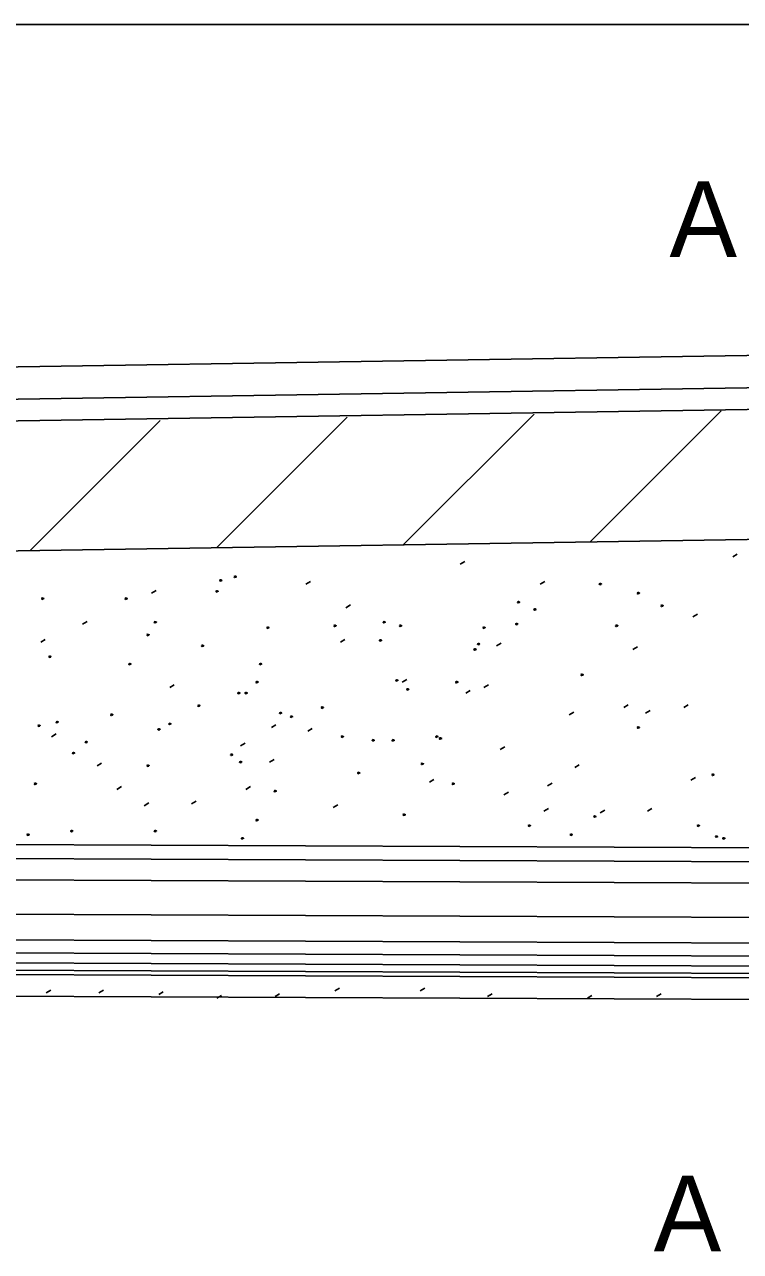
# Model space of a CAD drawing. Extents: x 54948 to 55691, y 43426 to 43911.
# Drawn here: x 55269.2 to 55302.3, y 43788.3 to 43844.9 of the extents above; entities that cross this region are included whole.
import ezdxf

# ---------------------------------------------------------------- set-up
doc = ezdxf.new("R2010")
doc.units = 0
for name, color, linetype in [('Design_EX_Roadway Dimensions', 7, 'Continuous'), ('Design_PR_EOP', 7, 'Continuous'), ('Drainage_PR_Pipe Culvert', 7, 'Continuous'), ('Removal_Items', 7, 'Continuous'), ('Topo_EOP', 7, 'Continuous')]:
    doc.layers.add(name, color=color, linetype=linetype)

msp = doc.modelspace()

# ---------------------------------------------------------------- linework, layer by layer
at = {"layer": 'Design_EX_Roadway Dimensions'}
msp.add_line((55236.154, 43844.938), (55344.114, 43844.938), dxfattribs=at)
at = {"layer": 'Design_PR_EOP'}
for p, q in [((55188.045, 43827.881), (55344.045, 43830.318)), ((55186.521, 43826.357), (55344.068, 43828.817)), ((55236.045, 43826.141), (55344.081, 43827.822))]:
    msp.add_line(p, q, dxfattribs=at)
at = {"layer": 'Drainage_PR_Pipe Culvert'}
for p, q in [((55577.606, 43805.763), (55109.548, 43807.768)), ((55576.222, 43805.121), (55111.903, 43807.11)), ((55575.44, 43804.14), (55112.828, 43806.119)), ((55575.109, 43802.56), (55113.223, 43804.538)), ((55575.471, 43801.37), (55112.828, 43803.351)), ((55575.087, 43800.778), (55112.366, 43802.759)), ((55576.389, 43800.307), (55111.707, 43802.296)), ((55578.091, 43799.765), (55110.033, 43801.77)), ((55577.051, 43799.971), (55111.113, 43801.967))]:
    msp.add_line(p, q, dxfattribs=at)
at = {"layer": 'Removal_Items'}
for p, q in [((55301.906, 43820.37), (55302.117, 43820.496)), ((55289.331, 43820.034), (55289.541, 43820.16)), ((55282.207, 43819.111), (55282.416, 43819.237)), ((55293.02, 43819.111), (55293.229, 43819.237)), ((55275.08, 43818.693), (55275.289, 43818.819)), ((55284.05, 43818.022), (55284.259, 43818.148)), ((55300.062, 43817.603), (55300.273, 43817.729)), ((55271.895, 43817.267), (55272.105, 43817.393)), ((55269.966, 43816.43), (55270.176, 43816.556)), ((55283.799, 43816.43), (55284.01, 43816.556)), ((55291.009, 43816.263), (55291.218, 43816.389)), ((55297.297, 43816.094), (55297.506, 43816.22)), ((55286.648, 43814.585), (55286.859, 43814.711)), ((55275.919, 43814.333), (55276.128, 43814.459)), ((55289.583, 43814.082), (55289.793, 43814.207)), ((55290.421, 43814.333), (55290.632, 43814.459)), ((55296.878, 43813.411), (55297.087, 43813.537)), ((55299.643, 43813.411), (55299.854, 43813.537)), ((55294.361, 43813.077), (55294.571, 43813.203)), ((55297.883, 43813.16), (55298.092, 43813.286)), ((55280.613, 43812.489), (55280.823, 43812.615)), ((55282.289, 43812.322), (55282.5, 43812.448)), ((55270.47, 43812.07), (55270.68, 43812.196)), ((55279.188, 43811.652), (55279.398, 43811.778)), ((55291.177, 43811.483), (55291.387, 43811.609)), ((55272.566, 43810.729), (55272.776, 43810.855)), ((55280.53, 43810.896), (55280.739, 43811.022)), ((55294.613, 43810.645), (55294.823, 43810.771)), ((55287.906, 43809.974), (55288.117, 43810.1)), ((55299.979, 43810.058), (55300.188, 43810.184)), ((55273.487, 43809.639), (55273.697, 43809.765)), ((55279.44, 43809.639), (55279.65, 43809.765)), ((55291.344, 43809.387), (55291.555, 43809.513)), ((55293.357, 43809.806), (55293.566, 43809.932)), ((55274.744, 43808.885), (55274.955, 43809.011)), ((55276.925, 43808.968), (55277.135, 43809.094)), ((55283.464, 43808.801), (55283.673, 43808.927)), ((55293.188, 43808.633), (55293.398, 43808.759)), ((55295.788, 43808.549), (55295.998, 43808.675)), ((55297.968, 43808.633), (55298.177, 43808.759)), ((55104.045, 43800.773), (55584.044, 43798.77)), ((55283.547, 43800.334), (55283.757, 43800.459)), ((55287.487, 43800.334), (55287.697, 43800.459)), ((55270.218, 43800.25), (55270.428, 43800.376)), ((55272.648, 43800.25), (55272.859, 43800.376)), ((55275.415, 43800.167), (55275.624, 43800.293)), ((55278.097, 43799.998), (55278.308, 43800.124)), ((55280.78, 43800.082), (55280.991, 43800.208)), ((55290.588, 43800.082), (55290.799, 43800.208)), ((55295.199, 43799.998), (55295.41, 43800.124)), ((55298.385, 43800.082), (55298.596, 43800.208))]:
    msp.add_line(p, q, dxfattribs=at)
for points in [[(55295.325, 43821.066), (55301.372, 43827.102)], [(55269.476, 43820.669), (55275.476, 43826.669)], [(55278.092, 43820.801), (55284.117, 43826.814)], [(55286.709, 43820.933), (55292.744, 43826.957)], [(55278.22, 43819.294), (55278.264, 43819.311), (55278.284, 43819.307), (55278.309, 43819.291), (55278.328, 43819.286), (55278.295, 43819.267), (55278.246, 43819.247), (55278.22, 43819.272), (55278.234, 43819.285)], [(55278.891, 43819.463), (55278.935, 43819.48), (55278.955, 43819.475), (55278.98, 43819.459), (55278.999, 43819.455), (55278.966, 43819.436), (55278.917, 43819.415), (55278.891, 43819.441), (55278.905, 43819.453)], [(55295.741, 43819.126), (55295.785, 43819.143), (55295.805, 43819.14), (55295.829, 43819.124), (55295.85, 43819.118), (55295.815, 43819.099), (55295.768, 43819.08), (55295.741, 43819.104), (55295.755, 43819.118)], [(55278.051, 43818.792), (55278.095, 43818.807), (55278.117, 43818.804), (55278.141, 43818.789), (55278.161, 43818.784), (55278.127, 43818.763), (55278.079, 43818.744), (55278.051, 43818.77), (55278.065, 43818.782)], [(55297.502, 43818.707), (55297.546, 43818.724), (55297.566, 43818.719), (55297.591, 43818.704), (55297.61, 43818.699), (55297.577, 43818.68), (55297.528, 43818.659), (55297.502, 43818.685), (55297.516, 43818.699)], [(55270.004, 43818.456), (55270.048, 43818.474), (55270.068, 43818.469), (55270.092, 43818.453), (55270.113, 43818.448), (55270.08, 43818.43), (55270.031, 43818.409), (55270.004, 43818.434), (55270.018, 43818.447)], [(55273.861, 43818.456), (55273.905, 43818.474), (55273.925, 43818.469), (55273.949, 43818.453), (55273.969, 43818.448), (55273.936, 43818.43), (55273.887, 43818.409), (55273.861, 43818.434), (55273.875, 43818.447)], [(55291.969, 43818.288), (55292.013, 43818.305), (55292.034, 43818.302), (55292.057, 43818.285), (55292.078, 43818.28), (55292.043, 43818.261), (55291.996, 43818.241), (55291.969, 43818.266), (55291.983, 43818.28)], [(55298.591, 43818.119), (55298.635, 43818.137), (55298.657, 43818.133), (55298.681, 43818.118), (55298.702, 43818.111), (55298.667, 43818.093), (55298.618, 43818.074), (55298.591, 43818.099), (55298.605, 43818.111)], [(55292.722, 43817.952), (55292.766, 43817.97), (55292.788, 43817.965), (55292.812, 43817.949), (55292.832, 43817.944), (55292.798, 43817.926), (55292.749, 43817.905), (55292.722, 43817.93), (55292.736, 43817.943)], [(55275.202, 43817.365), (55275.245, 43817.382), (55275.267, 43817.378), (55275.291, 43817.362), (55275.311, 43817.357), (55275.276, 43817.338), (55275.229, 43817.318), (55275.202, 43817.343), (55275.215, 43817.356)], [(55280.399, 43817.115), (55280.443, 43817.132), (55280.465, 43817.127), (55280.489, 43817.111), (55280.509, 43817.107), (55280.475, 43817.088), (55280.428, 43817.067), (55280.399, 43817.093), (55280.413, 43817.105)], [(55283.502, 43817.198), (55283.546, 43817.215), (55283.566, 43817.211), (55283.591, 43817.195), (55283.61, 43817.19), (55283.577, 43817.171), (55283.528, 43817.151), (55283.502, 43817.176), (55283.516, 43817.189)], [(55285.765, 43817.365), (55285.809, 43817.382), (55285.829, 43817.378), (55285.854, 43817.362), (55285.873, 43817.357), (55285.84, 43817.338), (55285.791, 43817.318), (55285.765, 43817.343), (55285.779, 43817.356)], [(55286.519, 43817.198), (55286.563, 43817.215), (55286.585, 43817.211), (55286.609, 43817.195), (55286.629, 43817.19), (55286.594, 43817.171), (55286.547, 43817.151), (55286.519, 43817.176), (55286.533, 43817.189)], [(55290.376, 43817.115), (55290.42, 43817.132), (55290.44, 43817.127), (55290.465, 43817.111), (55290.484, 43817.107), (55290.451, 43817.088), (55290.402, 43817.067), (55290.376, 43817.093), (55290.39, 43817.105)], [(55291.884, 43817.281), (55291.928, 43817.299), (55291.949, 43817.296), (55291.974, 43817.28), (55291.993, 43817.274), (55291.96, 43817.255), (55291.911, 43817.236), (55291.884, 43817.259), (55291.898, 43817.274)], [(55296.495, 43817.198), (55296.539, 43817.215), (55296.561, 43817.211), (55296.585, 43817.195), (55296.605, 43817.19), (55296.571, 43817.171), (55296.522, 43817.151), (55296.495, 43817.176), (55296.509, 43817.189)], [(55274.867, 43816.779), (55274.911, 43816.796), (55274.931, 43816.792), (55274.955, 43816.776), (55274.976, 43816.771), (55274.941, 43816.752), (55274.894, 43816.732), (55274.867, 43816.757), (55274.881, 43816.77)], [(55277.382, 43816.277), (55277.426, 43816.293), (55277.446, 43816.289), (55277.47, 43816.274), (55277.491, 43816.267), (55277.457, 43816.25), (55277.409, 43816.23), (55277.382, 43816.255), (55277.396, 43816.267)], [(55285.596, 43816.527), (55285.64, 43816.544), (55285.662, 43816.54), (55285.686, 43816.524), (55285.706, 43816.519), (55285.672, 43816.5), (55285.623, 43816.48), (55285.596, 43816.505), (55285.61, 43816.518)], [(55290.124, 43816.359), (55290.168, 43816.376), (55290.188, 43816.373), (55290.213, 43816.356), (55290.232, 43816.351), (55290.199, 43816.332), (55290.15, 43816.311), (55290.124, 43816.337), (55290.138, 43816.351)], [(55270.339, 43815.773), (55270.383, 43815.79), (55270.404, 43815.785), (55270.428, 43815.77), (55270.448, 43815.765), (55270.413, 43815.746), (55270.366, 43815.726), (55270.339, 43815.751), (55270.354, 43815.763)], [(55289.957, 43816.108), (55290.001, 43816.126), (55290.021, 43816.121), (55290.045, 43816.105), (55290.065, 43816.1), (55290.032, 43816.082), (55289.983, 43816.061), (55289.957, 43816.086), (55289.971, 43816.099)], [(55274.028, 43815.437), (55274.072, 43815.455), (55274.092, 43815.452), (55274.117, 43815.436), (55274.136, 43815.43), (55274.103, 43815.411), (55274.054, 43815.392), (55274.028, 43815.415), (55274.042, 43815.43)], [(55280.064, 43815.437), (55280.108, 43815.455), (55280.128, 43815.452), (55280.154, 43815.436), (55280.172, 43815.43), (55280.139, 43815.411), (55280.091, 43815.392), (55280.064, 43815.415), (55280.078, 43815.43)], [(55279.897, 43814.6), (55279.941, 43814.615), (55279.961, 43814.612), (55279.985, 43814.596), (55280.005, 43814.592), (55279.971, 43814.573), (55279.924, 43814.552), (55279.897, 43814.578), (55279.911, 43814.59)], [(55286.352, 43814.683), (55286.396, 43814.7), (55286.416, 43814.696), (55286.44, 43814.68), (55286.461, 43814.675), (55286.428, 43814.656), (55286.379, 43814.636), (55286.352, 43814.661), (55286.366, 43814.674)], [(55289.117, 43814.6), (55289.161, 43814.615), (55289.183, 43814.612), (55289.207, 43814.596), (55289.228, 43814.592), (55289.193, 43814.573), (55289.144, 43814.552), (55289.117, 43814.578), (55289.131, 43814.59)], [(55294.903, 43814.933), (55294.947, 43814.951), (55294.968, 43814.948), (55294.991, 43814.932), (55295.012, 43814.926), (55294.977, 43814.907), (55294.93, 43814.888), (55294.903, 43814.911), (55294.917, 43814.926)], [(55279.057, 43814.096), (55279.102, 43814.113), (55279.122, 43814.11), (55279.147, 43814.093), (55279.166, 43814.088), (55279.133, 43814.069), (55279.084, 43814.05), (55279.057, 43814.074), (55279.072, 43814.088)], [(55279.393, 43814.096), (55279.437, 43814.113), (55279.459, 43814.11), (55279.483, 43814.093), (55279.503, 43814.088), (55279.468, 43814.069), (55279.421, 43814.05), (55279.393, 43814.074), (55279.407, 43814.088)], [(55286.854, 43814.264), (55286.898, 43814.282), (55286.919, 43814.277), (55286.944, 43814.261), (55286.963, 43814.256), (55286.93, 43814.237), (55286.881, 43814.217), (55286.854, 43814.242), (55286.868, 43814.255)], [(55277.213, 43813.51), (55277.257, 43813.526), (55277.279, 43813.522), (55277.303, 43813.507), (55277.322, 43813.502), (55277.289, 43813.482), (55277.24, 43813.463), (55277.213, 43813.488), (55277.228, 43813.5)], [(55273.19, 43813.089), (55273.234, 43813.107), (55273.254, 43813.104), (55273.28, 43813.088), (55273.298, 43813.082), (55273.265, 43813.063), (55273.217, 43813.044), (55273.19, 43813.067), (55273.204, 43813.082)], [(55280.985, 43813.174), (55281.029, 43813.192), (55281.051, 43813.187), (55281.075, 43813.171), (55281.095, 43813.167), (55281.061, 43813.148), (55281.013, 43813.127), (55280.985, 43813.152), (55280.999, 43813.165)], [(55281.489, 43813.006), (55281.533, 43813.023), (55281.554, 43813.019), (55281.577, 43813.003), (55281.598, 43812.998), (55281.563, 43812.979), (55281.516, 43812.959), (55281.489, 43812.984), (55281.503, 43812.998)], [(55282.914, 43813.425), (55282.958, 43813.442), (55282.98, 43813.437), (55283.004, 43813.422), (55283.023, 43813.417), (55282.99, 43813.398), (55282.941, 43813.378), (55282.914, 43813.403), (55282.928, 43813.415)], [(55269.837, 43812.587), (55269.881, 43812.604), (55269.902, 43812.6), (55269.925, 43812.584), (55269.946, 43812.579), (55269.911, 43812.56), (55269.864, 43812.54), (55269.837, 43812.565), (55269.851, 43812.578)], [(55270.675, 43812.756), (55270.719, 43812.773), (55270.739, 43812.768), (55270.763, 43812.752), (55270.783, 43812.748), (55270.749, 43812.729), (55270.702, 43812.708), (55270.675, 43812.733), (55270.689, 43812.746)], [(55275.369, 43812.419), (55275.413, 43812.436), (55275.435, 43812.433), (55275.459, 43812.415), (55275.48, 43812.411), (55275.445, 43812.392), (55275.396, 43812.373), (55275.369, 43812.398), (55275.383, 43812.411)], [(55275.873, 43812.67), (55275.917, 43812.688), (55275.938, 43812.685), (55275.961, 43812.667), (55275.982, 43812.663), (55275.947, 43812.644), (55275.9, 43812.625), (55275.873, 43812.65), (55275.887, 43812.663)], [(55297.502, 43812.504), (55297.546, 43812.519), (55297.566, 43812.516), (55297.591, 43812.5), (55297.61, 43812.496), (55297.577, 43812.477), (55297.528, 43812.456), (55297.502, 43812.482), (55297.516, 43812.494)], [(55272.015, 43811.833), (55272.059, 43811.85), (55272.081, 43811.845), (55272.105, 43811.83), (55272.125, 43811.825), (55272.091, 43811.806), (55272.043, 43811.785), (55272.015, 43811.811), (55272.029, 43811.823)], [(55283.837, 43812.085), (55283.881, 43812.102), (55283.902, 43812.097), (55283.925, 43812.082), (55283.946, 43812.077), (55283.911, 43812.058), (55283.864, 43812.037), (55283.837, 43812.063), (55283.851, 43812.075)], [(55285.262, 43811.916), (55285.306, 43811.933), (55285.327, 43811.929), (55285.35, 43811.913), (55285.371, 43811.908), (55285.336, 43811.889), (55285.289, 43811.869), (55285.262, 43811.894), (55285.276, 43811.907)], [(55286.183, 43811.916), (55286.228, 43811.933), (55286.248, 43811.929), (55286.273, 43811.913), (55286.292, 43811.908), (55286.259, 43811.889), (55286.21, 43811.869), (55286.183, 43811.894), (55286.198, 43811.907)], [(55288.196, 43812.085), (55288.24, 43812.102), (55288.261, 43812.097), (55288.284, 43812.082), (55288.305, 43812.077), (55288.27, 43812.058), (55288.223, 43812.037), (55288.196, 43812.063), (55288.21, 43812.075)], [(55288.363, 43812), (55288.407, 43812.017), (55288.429, 43812.014), (55288.453, 43811.998), (55288.473, 43811.992), (55288.439, 43811.973), (55288.391, 43811.954), (55288.363, 43811.978), (55288.377, 43811.992)], [(55271.429, 43811.329), (55271.473, 43811.346), (55271.494, 43811.341), (55271.517, 43811.326), (55271.538, 43811.321), (55271.503, 43811.302), (55271.456, 43811.282), (55271.429, 43811.307), (55271.443, 43811.319)], [(55278.722, 43811.245), (55278.766, 43811.263), (55278.788, 43811.259), (55278.812, 43811.244), (55278.832, 43811.237), (55278.798, 43811.219), (55278.749, 43811.2), (55278.722, 43811.225), (55278.736, 43811.237)], [(55274.867, 43810.743), (55274.911, 43810.76), (55274.931, 43810.756), (55274.955, 43810.74), (55274.976, 43810.735), (55274.941, 43810.716), (55274.894, 43810.696), (55274.867, 43810.721), (55274.881, 43810.733)], [(55279.141, 43810.91), (55279.185, 43810.927), (55279.207, 43810.924), (55279.231, 43810.907), (55279.251, 43810.902), (55279.217, 43810.883), (55279.169, 43810.863), (55279.141, 43810.888), (55279.155, 43810.902)], [(55287.525, 43810.826), (55287.569, 43810.844), (55287.591, 43810.839), (55287.615, 43810.823), (55287.635, 43810.819), (55287.601, 43810.8), (55287.553, 43810.779), (55287.525, 43810.804), (55287.539, 43810.817)], [(55284.591, 43810.407), (55284.635, 43810.425), (55284.656, 43810.42), (55284.679, 43810.404), (55284.7, 43810.4), (55284.665, 43810.381), (55284.618, 43810.36), (55284.591, 43810.385), (55284.605, 43810.398)], [(55300.939, 43810.324), (55300.983, 43810.34), (55301.004, 43810.337), (55301.027, 43810.319), (55301.048, 43810.315), (55301.013, 43810.296), (55300.966, 43810.277), (55300.939, 43810.302), (55300.953, 43810.315)], [(55269.668, 43809.905), (55269.713, 43809.922), (55269.733, 43809.918), (55269.758, 43809.902), (55269.777, 43809.897), (55269.744, 43809.878), (55269.695, 43809.858), (55269.668, 43809.883), (55269.683, 43809.896)], [(55280.735, 43809.57), (55280.779, 43809.585), (55280.799, 43809.582), (55280.823, 43809.567), (55280.843, 43809.562), (55280.81, 43809.541), (55280.761, 43809.522), (55280.735, 43809.548), (55280.749, 43809.56)], [(55288.95, 43809.904), (55288.994, 43809.921), (55289.015, 43809.918), (55289.04, 43809.902), (55289.059, 43809.896), (55289.026, 43809.877), (55288.977, 43809.858), (55288.95, 43809.882), (55288.965, 43809.896)], [(55286.687, 43808.48), (55286.731, 43808.496), (55286.752, 43808.493), (55286.776, 43808.477), (55286.796, 43808.47), (55286.761, 43808.452), (55286.714, 43808.433), (55286.687, 43808.458), (55286.702, 43808.47)], [(55295.489, 43808.395), (55295.533, 43808.412), (55295.555, 43808.408), (55295.579, 43808.392), (55295.599, 43808.387), (55295.564, 43808.368), (55295.517, 43808.348), (55295.489, 43808.373), (55295.503, 43808.385)], [(55279.897, 43808.228), (55279.941, 43808.245), (55279.961, 43808.241), (55279.985, 43808.225), (55280.005, 43808.22), (55279.971, 43808.201), (55279.924, 43808.181), (55279.897, 43808.206), (55279.911, 43808.219)], [(55292.472, 43807.976), (55292.516, 43807.993), (55292.536, 43807.989), (55292.561, 43807.973), (55292.58, 43807.968), (55292.547, 43807.949), (55292.498, 43807.929), (55292.472, 43807.954), (55292.486, 43807.967)], [(55300.267, 43807.976), (55300.311, 43807.993), (55300.333, 43807.989), (55300.357, 43807.973), (55300.377, 43807.968), (55300.342, 43807.949), (55300.295, 43807.929), (55300.267, 43807.954), (55300.281, 43807.967)], [(55269.333, 43807.557), (55269.377, 43807.574), (55269.399, 43807.57), (55269.423, 43807.554), (55269.443, 43807.549), (55269.409, 43807.53), (55269.361, 43807.51), (55269.333, 43807.535), (55269.347, 43807.548)], [(55271.346, 43807.726), (55271.39, 43807.741), (55271.41, 43807.738), (55271.435, 43807.722), (55271.454, 43807.718), (55271.421, 43807.699), (55271.372, 43807.678), (55271.346, 43807.704), (55271.36, 43807.716)], [(55275.202, 43807.726), (55275.245, 43807.741), (55275.267, 43807.738), (55275.291, 43807.722), (55275.311, 43807.718), (55275.276, 43807.699), (55275.229, 43807.678), (55275.202, 43807.704), (55275.215, 43807.716)], [(55279.226, 43807.39), (55279.27, 43807.408), (55279.291, 43807.403), (55279.314, 43807.387), (55279.335, 43807.382), (55279.302, 43807.363), (55279.253, 43807.343), (55279.226, 43807.368), (55279.24, 43807.381)], [(55294.399, 43807.557), (55294.443, 43807.574), (55294.465, 43807.57), (55294.489, 43807.554), (55294.509, 43807.549), (55294.475, 43807.53), (55294.427, 43807.51), (55294.399, 43807.535), (55294.413, 43807.548)], [(55301.106, 43807.474), (55301.15, 43807.489), (55301.171, 43807.486), (55301.196, 43807.47), (55301.215, 43807.466), (55301.182, 43807.445), (55301.133, 43807.426), (55301.106, 43807.452), (55301.12, 43807.464)], [(55301.442, 43807.389), (55301.486, 43807.406), (55301.506, 43807.403), (55301.531, 43807.385), (55301.55, 43807.381), (55301.517, 43807.362), (55301.468, 43807.341), (55301.442, 43807.367), (55301.456, 43807.381)]]:
    msp.add_lwpolyline(points, dxfattribs=at)
at = {"layer": 'Topo_EOP'}
msp.add_line((55260.045, 43820.513), (55344.177, 43821.822), dxfattribs=at)

# ---------------------------------------------------------------- texts
at = {"layer": 'Design_EX_Roadway Dimensions'}
for p in [(55298.985, 43834.203), (55298.256, 43788.311)]:
    msp.add_text('A', height=3.5, dxfattribs=at).set_placement(p)

doc.saveas('drawing.dxf')
